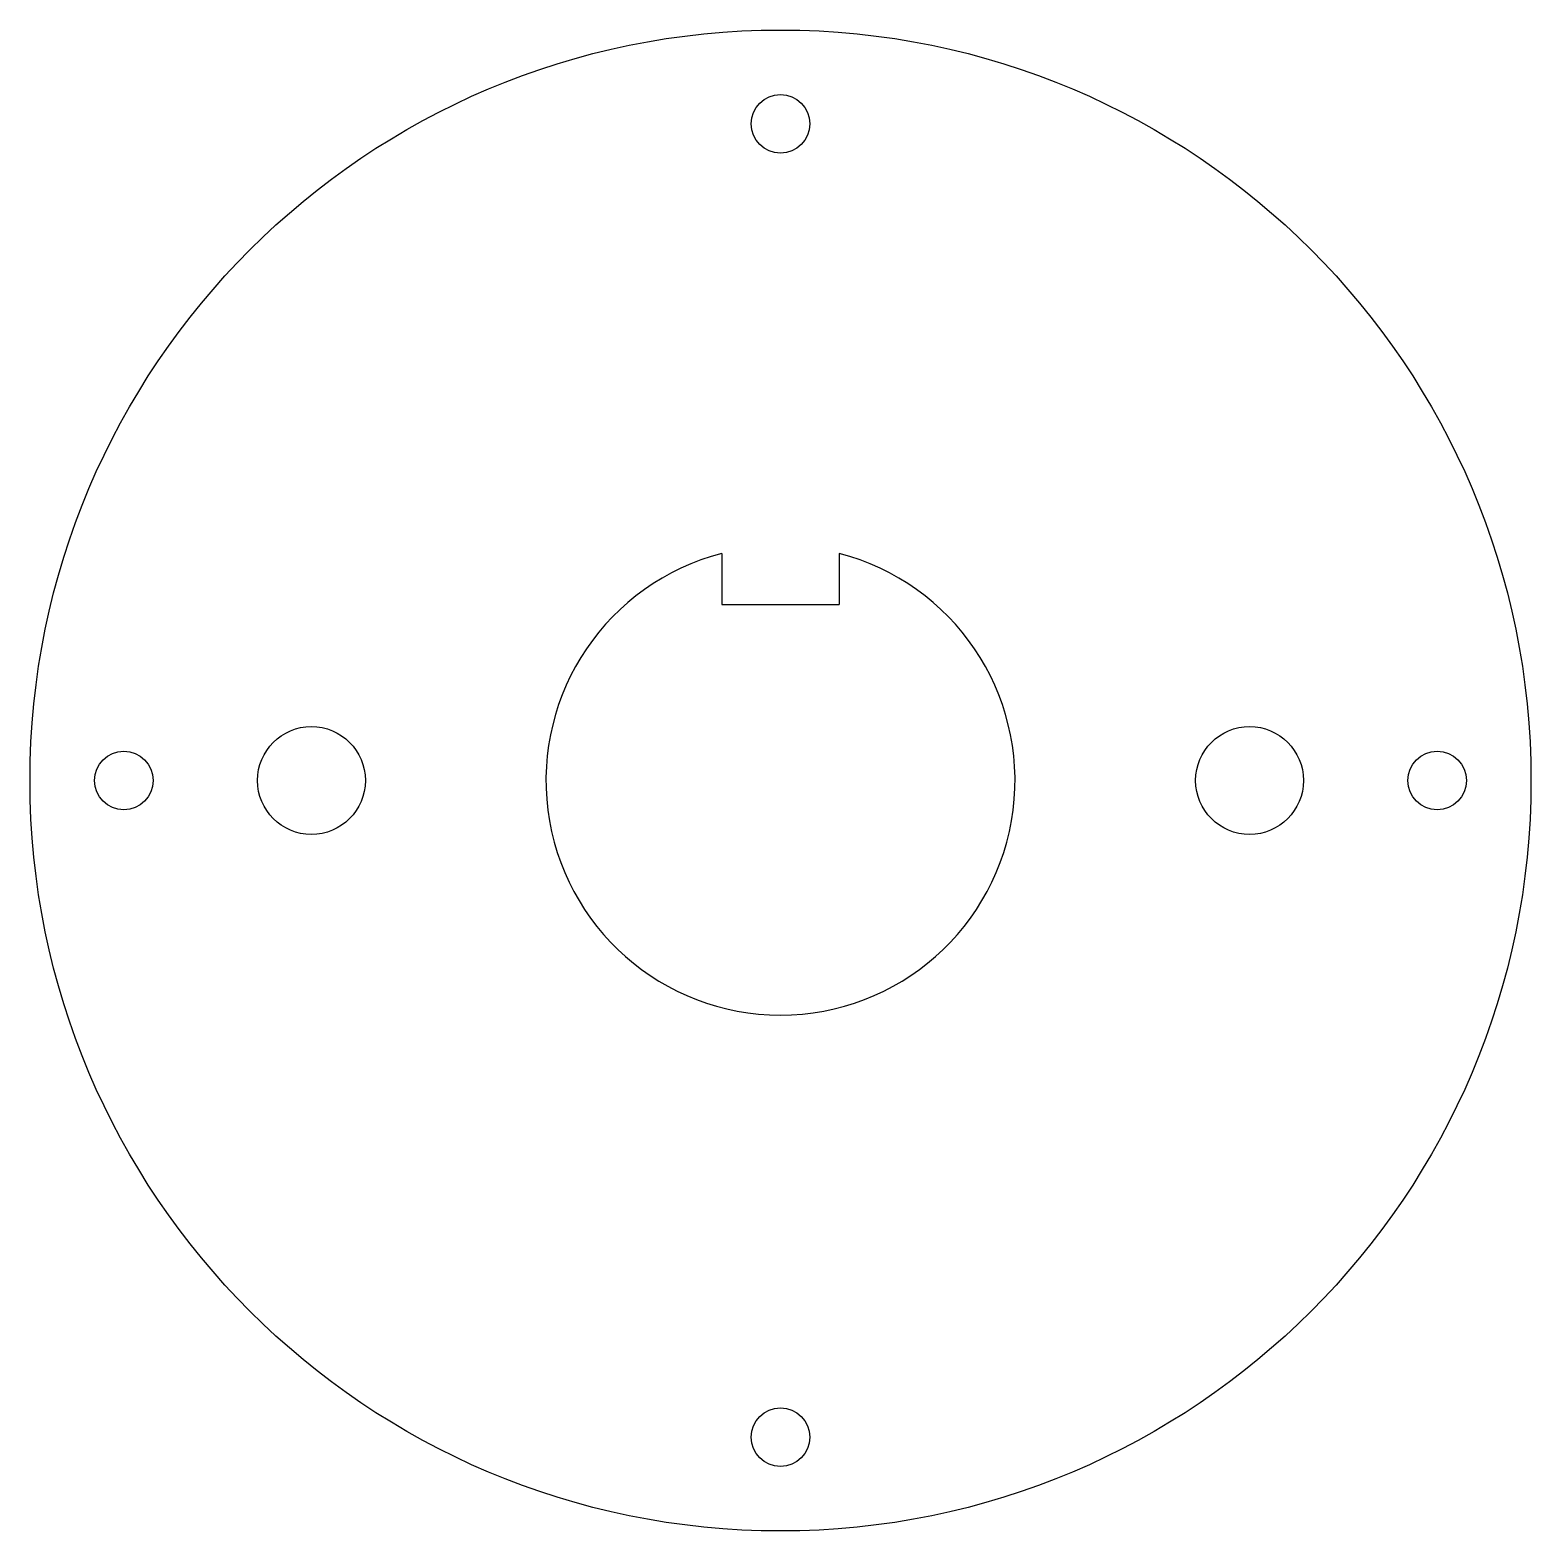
# Model space of a CAD drawing. Header units: inches. Extents: x -0.8 to 0.8, y -0.8 to 0.8.
import ezdxf

# ---------------------------------------------------------------- set-up
doc = ezdxf.new("R2010")
doc.units = ezdxf.units.IN
doc.header["$MEASUREMENT"] = 0

msp = doc.modelspace()

# ---------------------------------------------------------------- linework, layer by layer
at = {"color": 7, "linetype": 'Continuous', "lineweight": 25}
for p, q in [((-0.0625, 0.2421), (-0.0625, 0.1875)), ((0.0625, 0.2421), (0.0625, 0.1875)), ((-0.0625, 0.1875), (0.0625, 0.1875))]:
    msp.add_line(p, q, dxfattribs=at)
for centre, radius in [((0, 0), 0.8), ((0, 0.7), 0.0312), ((-0.5, 0), 0.0575), ((0.5, 0), 0.0575), ((-0.7, 0), 0.0312), ((0.7, 0), 0.0313), ((0, -0.7), 0.0312)]:
    msp.add_circle(centre, radius, dxfattribs=at)
msp.add_arc((0, 0), 0.25, 104.4775, 75.5225, dxfattribs=at)

doc.saveas('drawing.dxf')
